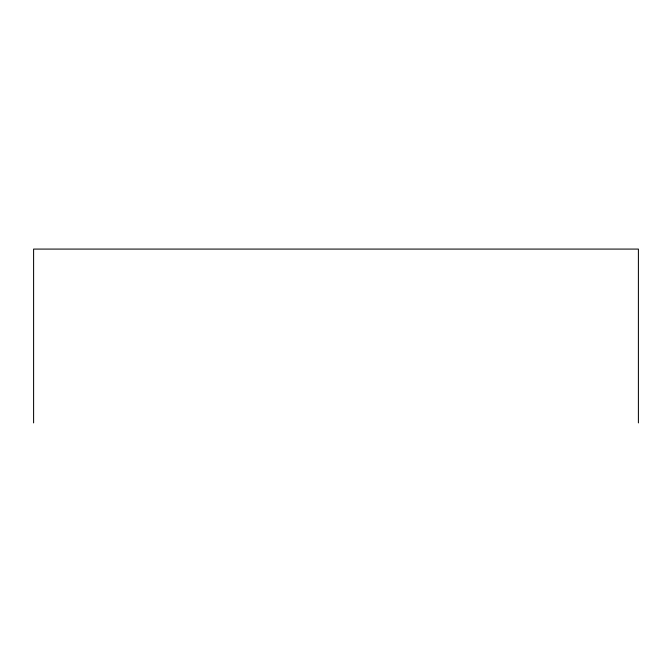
<?xml version="1.0" encoding="UTF-8"?>
<svg xmlns="http://www.w3.org/2000/svg" width="672" height="672" viewBox="0 0 672 672"><rect width="100%" height="100%" fill="white"/><g stroke="black" fill="none" stroke-linecap="round" stroke-linejoin="round"><path stroke-width="1.01" d="M638.4 422.915L638.4 249.085L33.6 249.085L33.6 422.915"/></g></svg>
